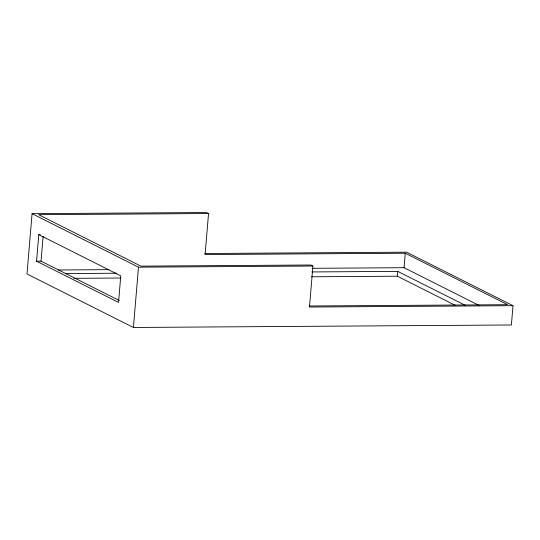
<?xml version="1.0" encoding="UTF-8"?>
<svg xmlns="http://www.w3.org/2000/svg" width="540" height="540" viewBox="0 0 540 540"><rect width="100%" height="100%" fill="white"/><g stroke="black" fill="none" stroke-linecap="round" stroke-linejoin="round"><path stroke-width="0.81" d="M309.13 305.998L507.607 304.688L405.263 253.233L205.099 254.549L208.541 213.55L206.51 212.524L32.062 213.671L27 273.969L133.421 327.476L511.38 324.986L513 305.694L406.58 252.187L204.748 253.517M38.792 234.65L120.771 275.866L118.544 302.4L36.565 261.185L38.792 234.65L40.284 234.644M119.252 300.483L41.04 261.151L43.126 236.284M133.421 327.476L138.483 267.178L32.062 213.671M208.541 213.55L38.576 214.663L140.92 266.125L310.892 265.005L312.923 266.031L309.481 307.031L513 305.694M455.2 305.289L397.352 276.203L397.757 271.377L311.87 271.944M479.304 305.539L404.048 267.705L405.263 253.233M36.565 261.185L41.04 261.151M138.483 267.178L312.923 266.031M58.367 269.98L108.952 269.649M312.147 268.312L404.048 267.705M66.002 273.564L116.525 273.226M74.014 278.329L120.326 278.026M311.465 276.77L397.352 276.203M397.757 271.377L465.372 305.37"/></g></svg>
